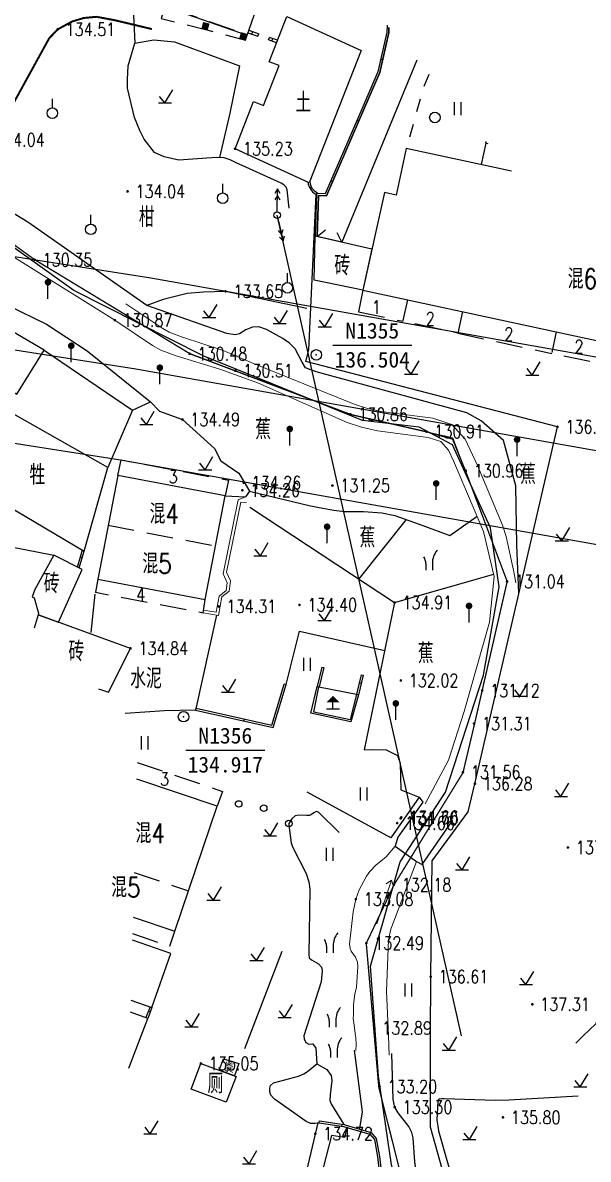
# Model space of a CAD drawing. Extents: x 529262 to 576451, y 2694391 to 2717535.
# Drawn here: x 564149.8 to 564192.7, y 2710493.2 to 2710579.5 of the extents above; entities that cross this region are included whole.
import ezdxf
from ezdxf.enums import TextEntityAlignment as Align
from ezdxf.xclip import XClip

# ---------------------------------------------------------------- set-up
doc = ezdxf.new("R2010")
doc.units = 0
doc.header["$XCLIPFRAME"] = 0
for name, pattern in [('X3', [5, 4, -1]), ('X5', [3, 2, -1]), ('X6', [2, 1, -1])]:
    doc.linetypes.add(name, pattern=pattern)
for name, color, linetype in [('a红线图', 1, 'Continuous'), ('DLDW', 8, 'Continuous'), ('DLSS', 4, 'Continuous'), ('DMTZ', 8, 'Continuous'), ('GCD', 8, 'Continuous'), ('GXYZ', 8, 'Continuous'), ('JMD', 8, 'Continuous'), ('KZD', 8, 'Continuous'), ('PP-COM', 7, 'Continuous'), ('RD-中线', 40, 'Continuous'), ('RD-红线', 7, 'Continuous'), ('ZBTZ', 8, 'Continuous'), ('ZJ', 7, 'Continuous'), ('污水管径标注_W10-', 202, 'Continuous')]:
    doc.layers.add(name, color=color, linetype=linetype)
doc.layers.add('SXSS', color=5, linetype='Continuous', lineweight=0)
doc.styles.add('HZ', font='rs.shx', dxfattribs={"width": 0.8, "bigfont": 'hztxt.shx'})
doc.styles.add('等线体', font='simhei.ttf')
doc.linetypes.add('10421', pattern='A,2,[150,AAA.SHX,S=0.5,R=0,X=0,Y=0.5],1e-11', length=2)
doc.linetypes.add('10422', pattern='A,0.75,[150,AAA.SHX,S=0.5,R=0,X=0,Y=0.5],1.5,[177,AAA.SHX,S=1,R=0,X=0,Y=0.4],0.75', length=3)
doc.linetypes.add('1161', pattern='A,0,[149,AAA.SHX,S=0.15,R=0,X=0,Y=0],-1.6', length=1.6)
doc.linetypes.add('445', pattern='A,8,-0.5,[147,AAA.SHX,S=1,R=0,X=0,Y=0],-1.5', length=10)
doc.linetypes.add('732', pattern='A,9,-0.5,[162,AAA.SHX,S=1,R=0,X=0,Y=0],-0.5', length=10)

# ---------------------------------------------------------------- blocks, each defined once
blk = doc.blocks.new('A$C19FD0107')
at = {"layer": 'RD-中线', "color": 8, "linetype": 'Continuous', "flags": 128}
blk.add_lwpolyline([(-7111.178, 16211.495), (-7085.284, 16206.833), (-7058.569, 16201.098), (-7030.791, 16194.639), (-6901.042, 16173.084), (-6870.569, 16167.452), (-6839.633, 16162.615), (-6768.456, 16149.968, -0.009225), (-6763.026, 16148.899), (-6572.582, 16107.76)], format="xyb", dxfattribs=at)
at = {"layer": 'RD-红线', "color": 8, "linetype": 'Continuous', "flags": 128}
for points in [[(-6984.353, 16194.021), (-6979.385, 16193.195), (-6899.832, 16179.979), (-6869.392, 16174.353), (-6838.48, 16169.52), (-6796.156, 16161.999)], [(-6978.559, 16178.866), (-6902.251, 16166.19), (-6871.746, 16160.551), (-6840.786, 16155.71), (-6800.328, 16148.522)]]:
    blk.add_lwpolyline(points, dxfattribs=at)
blk = doc.blocks.new('GC200')
at = {"linetype": 'Continuous', "const_width": 0.2, "flags": 128}
blk.add_lwpolyline([(-0.1, 0, 1), (0.1, 0, 1)], format="xyb", close=True, dxfattribs=at)
blk = doc.blocks.new('gc246')
at = {"color": 8}
for p, q in [((-0.5, 1), (-0.5, 0)), ((0.5, 1), (0.5, 0))]:
    blk.add_line(p, q, dxfattribs=at)
for centre, radius, start, end in [((-2.94, 0.81), 2.45, 4.3743, 29.0242), ((3.4, 1.11), 2.91, 139.3312, 182.0887)]:
    blk.add_arc(centre, radius, start, end, dxfattribs=at)
blk = doc.blocks.new('gc123')
at = {"color": 8}
for p, q in [((0, 0), (1.2, 2)), ((-1, 0), (1, 0)), ((0, 0), (-0.8, 1))]:
    blk.add_line(p, q, dxfattribs=at)
blk = doc.blocks.new('gc002')
at = {"color": 8, "const_width": 1}
blk.add_lwpolyline([(-0.5, 0), (0.5, 0)], dxfattribs=at)
blk = doc.blocks.new('gc121')
at = {"color": 8}
for p, q in [((-0.5, -1), (-0.5, 1)), ((0.5, -1), (0.5, 1))]:
    blk.add_line(p, q, dxfattribs=at)
blk = doc.blocks.new('gc122')
at = {"color": 8}
blk.add_circle((0, 0), 0.8, dxfattribs=at)
blk = doc.blocks.new('gc086')
at = {"color": 8}
for p, q in [((0, 0), (7, 0)), ((7, 0), (6.18, 0.57)), ((7, 0), (6.18, -0.57))]:
    blk.add_line(p, q, dxfattribs=at)
blk = doc.blocks.new('gc013a')
at = {"linetype": 'Continuous'}
blk.add_line((0.5, 0), (4, 0), dxfattribs=at)
at = {"linetype": 'Continuous', "flags": 128}
for points in [[(2.31, -0.4), (3, 0), (2.31, 0.4)], [(3.31, -0.4), (4, 0), (3.31, 0.4)]]:
    blk.add_lwpolyline(points, dxfattribs=at)
blk = doc.blocks.new('gc170')
at = {"color": 8, "linetype": 'Continuous'}
blk.add_circle((0, 0), 0.5, dxfattribs=at)
blk = doc.blocks.new('gc165')
at = {"color": 8}
blk.add_line((0, 0), (0, 2), dxfattribs=at)
at = {"color": 8, "const_width": 0.5}
blk.add_lwpolyline([(-0.25, 2.5, 1), (0.25, 2.5, 1)], format="xyb", close=True, dxfattribs=at)
blk = doc.blocks.new('gc125')
at = {"color": 8}
blk.add_line((0, 0.8), (0, 2.2), dxfattribs=at)
blk.add_circle((0, 0), 0.8, dxfattribs=at)
blk = doc.blocks.new('gc025')
for p, q in [((-1, 0), (1, 0)), ((0, 0), (0, 1.04))]:
    blk.add_line(p, q)
blk.add_solid([(0, 2), (1, 1), (-1, 1)])
blk = doc.blocks.new('gc117')
at = {"color": 8}
blk.add_circle((0, 0), 0.8, dxfattribs=at)
blk.add_point((0, 0), dxfattribs=at)

msp = doc.modelspace()

# ---------------------------------------------------------------- hatches: boundary and pattern name
at = {"layer": 'DLDW', "linetype": 'Continuous'}
h = msp.add_hatch(dxfattribs=at)
h.set_pattern_fill('1061', color=256, scale=0.5, style=0)
h.set_pattern_definition([(0, (114.99765, 2.56804), (0.5, 0.5), [0, -1]), (0, (115.49765, 3.06804), (0.5, 0.5), [0, -1])])
h.paths.add_polyline_path([(564164.7, 2710499.964), (564165.02, 2710500.824), (564166.196, 2710500.477), (564165.847, 2710499.538)])

# ---------------------------------------------------------------- linework, layer by layer
at = {"layer": 'a红线图', "color": 8, "lineweight": 0}
msp.add_lwpolyline([(564099.605, 2710623.995), (564108.781, 2710598.575), (564114.403, 2710593.536), (564118.826, 2710589.572), (564119.764, 2710583.576), (564122.309, 2710579.625), (564127.415, 2710577.702), (564133.661, 2710573.861), (564150.68, 2710561.504), (564162.472, 2710554.357), (564174.675, 2710549.741), (564182.417, 2710547.975), (564186.55, 2710537.069), (564183.198, 2710522.558), (564177.972, 2710514.055), (564175.857, 2710509.606), (564176.809, 2710498.669), (564180.652, 2710483.38)], dxfattribs=at)
msp.add_lwpolyline([(564099.605, 2710623.995), (564108.781, 2710598.575), (564114.403, 2710593.536), (564118.826, 2710589.572), (564119.764, 2710583.576), (564122.309, 2710579.625), (564127.415, 2710577.702), (564133.661, 2710573.861), (564150.68, 2710561.504), (564162.472, 2710554.357), (564174.675, 2710549.741), (564182.417, 2710547.975), (564186.55, 2710537.069), (564183.198, 2710522.558), (564177.972, 2710514.055), (564175.857, 2710509.606), (564176.809, 2710498.669), (564180.652, 2710483.38)], dxfattribs=at)
at = {"layer": 'DLDW', "linetype": 'Continuous', "flags": 128}
for points, elevation in [([(564146.945, 2710550.983), (564144.785, 2710545.081), (564154.447, 2710539.381), (564156.25, 2710545.728)], -529.15), ([(564172.258, 2710529.071), (564175.114, 2710528.511), (564174.629, 2710526.559), (564171.866, 2710527.148)], 134.846)]:
    msp.add_lwpolyline(points, close=True, dxfattribs=dict(at, elevation=elevation))
at = {"layer": 'DLDW', "linetype": 'Continuous'}
msp.add_lwpolyline([(564163.308, 2710500.481), (564165.976, 2710499.49), (564165.236, 2710497.541), (564162.568, 2710498.532)], close=True, dxfattribs=at)
at = {"layer": 'DLDW', "linetype": 'Continuous', "flags": 128}
msp.add_lwpolyline([(564164.7, 2710499.964), (564165.02, 2710500.824), (564166.196, 2710500.477), (564165.847, 2710499.538)], close=True, dxfattribs=at)
at = {"layer": 'DLSS', "linetype": 'X3', "const_width": 0.15}
msp.add_lwpolyline([(564147.088, 2710570.587), (564148.296, 2710572.097), (564148.829, 2710572.903), (564151.796, 2710578.302), (564152.441, 2710578.976), (564153.52, 2710579.568), (564154.419, 2710579.841), (564155.389, 2710579.931), (564156.801, 2710579.667), (564159.593, 2710578.999)], dxfattribs=at)
at = {"layer": 'DLSS', "linetype": 'X6', "elevation": -525.17, "flags": 128}
for points in [[(564180.615, 2710575.562), (564180.177, 2710574.508), (564178.896, 2710569.941)], [(564184.919, 2710570.332), (564184.951, 2710570.475)]]:
    msp.add_lwpolyline(points, dxfattribs=at)
at = {"layer": 'DMTZ', "linetype": '10421', "flags": 128}
for points in [[(564169.998, 2710565.398), (564169.845, 2710566.797), (564169.789, 2710567.006), (564169.612, 2710567.183), (564169.395, 2710567.291), (564165.93, 2710568.872), (564165.538, 2710569.063), (564165.076, 2710569.225), (564164.476, 2710569.257), (564161.631, 2710569.043), (564160.524, 2710569.299), (564159.8, 2710569.622), (564159.009, 2710570.646), (564158.671, 2710571.302), (564158.26, 2710572.298), (564157.748, 2710574.518), (564157.748, 2710575.178), (564157.78, 2710576.206), (564158.289, 2710577.919)], [(564141.023, 2710563.457), (564143.114, 2710560.954), (564145.738, 2710559.436), (564151.597, 2710556.599), (564154.686, 2710554.588), (564159.485, 2710550.693)], [(564187.446, 2710536.179), (564187.292, 2710539.855), (564187.213, 2710544.318), (564186.276, 2710547.778), (564184.576, 2710549.252), (564183.498, 2710549.861), (564172.051, 2710552.982), (564171.246, 2710553.29)], [(564158.122, 2710550.082), (564159.485, 2710550.693)], [(564166.99, 2710543.933), (564171.624, 2710542.813), (564172.561, 2710542.634), (564173.397, 2710542.481), (564174.214, 2710542.39), (564175.651, 2710542.376), (564177.047, 2710542.288), (564178.034, 2710542.086), (564179.872, 2710541.431), (564182.197, 2710540.57)], [(564173.789, 2710518.022), (564172.255, 2710519.524), (564172.164, 2710519.573), (564172.055, 2710519.6), (564171.878, 2710519.519), (564171.713, 2710519.371), (564171.561, 2710519.312), (564171.347, 2710519.295)], [(564180.366, 2710490.346), (564179.786, 2710491.854), (564179.638, 2710492.328), (564179.539, 2710493.005), (564179.406, 2710494.831), (564179.324, 2710495.244), (564179.076, 2710495.699), (564178.283, 2710496.731), (564178.019, 2710497.164), (564177.91, 2710497.756), (564177.793, 2710501.233)], [(564172.291, 2710495.987), (564171.958, 2710495.93), (564171.636, 2710495.929), (564171.292, 2710496.082), (564168.889, 2710497.763), (564168.615, 2710498.076), (564168.537, 2710498.324), (564168.53, 2710498.604), (564168.595, 2710498.815), (564168.809, 2710499.006), (564170.714, 2710499.523), (564171.131, 2710499.695), (564171.388, 2710499.864), (564172.097, 2710500.448)], [(564172.097, 2710500.448), (564172.859, 2710500.033), (564173.186, 2710499.58), (564173.255, 2710499.191), (564173.106, 2710498.113), (564173.101, 2710497.67), (564173.218, 2710497.37), (564174.151, 2710495.837)], [(564191.942, 2710497.999), (564186.679, 2710497.708), (564185.629, 2710497.666), (564181.777, 2710497.809), (564181.601, 2710497.793), (564181.376, 2710497.773), (564181.321, 2710497.685), (564181.289, 2710497.595)]]:
    msp.add_lwpolyline(points, dxfattribs=at)
at = {"layer": 'DMTZ', "linetype": '10421'}
for points in [[(564159.212, 2710558.015), (564150.18, 2710564.343), (564144.442, 2710567.836)], [(564171.336, 2710557.788), (564165.182, 2710559.088), (564163.497, 2710559.017), (564162.258, 2710558.918), (564160.442, 2710558.477), (564159.212, 2710558.015)], [(564171.246, 2710553.29), (564170.983, 2710553.715), (564170.473, 2710554.717), (564170.029, 2710555.152), (564169.514, 2710555.507), (564168.276, 2710556.197), (564167.699, 2710556.396), (564167.226, 2710556.369), (564166.725, 2710556.161), (564166.23, 2710555.857), (564165.901, 2710555.786), (564165.284, 2710555.902), (564159.212, 2710558.015)], [(564175.693, 2710524.294), (564176.328, 2710524.316), (564177.36, 2710524.282), (564178.218, 2710523.86), (564178.431, 2710523.273), (564178.489, 2710521.257)], [(564171.347, 2710519.295), (564170.736, 2710519.336), (564170.464, 2710519.278), (564170.215, 2710519.054), (564169.976, 2710518.702), (564169.969, 2710518.564), (564170.168, 2710517.241), (564170.272, 2710516.935), (564171.295, 2710514.889), (564171.508, 2710514.267), (564171.571, 2710513.721), (564171.493, 2710508.759), (564171.519, 2710508.507), (564171.694, 2710508.354), (564172.236, 2710508.036), (564172.459, 2710507.784), (564172.502, 2710507.511), (564172.434, 2710506.674), (564171.116, 2710502.591), (564171.116, 2710502.591), (564171.116, 2710502.591)], [(564195.652, 2710506.983), (564194.215, 2710506.825), (564193.267, 2710503.502), (564192.328, 2710502.568)], [(564171.118, 2710502.568), (564171.134, 2710502.364), (564171.283, 2710502.076)], [(564192.328, 2710502.568), (564191.771, 2710502.014)]]:
    msp.add_lwpolyline(points, dxfattribs=at)
at = {"layer": 'DMTZ', "linetype": '10422'}
for points in [[(564180.743, 2710502.568), (564180.749, 2710507.068), (564180.865, 2710515.851), (564183.586, 2710519.594), (564184.105, 2710521.718), (564190.365, 2710548.812), (564171.268, 2710553.772), (564171.495, 2710554.657), (564172.052, 2710566.448)], [(564159.485, 2710550.693), (564160.171, 2710550.007), (564161.907, 2710549.365), (564164.35, 2710547.166), (564164.832, 2710546.218), (564166.192, 2710545.296), (564166.99, 2710543.933), (564166.702, 2710543.494)], [(564169.447, 2710508.984), (564166.995, 2710502.568)], [(564166.995, 2710502.568), (564166.626, 2710501.602)], [(564171.283, 2710502.076), (564171.283, 2710502.076), (564171.509, 2710501.959), (564171.804, 2710501.981), (564172.042, 2710501.649), (564172.097, 2710500.448)], [(564195.917, 2710471.173), (564195.674, 2710470.189), (564190.76, 2710472.22), (564185.544, 2710478.464), (564180.735, 2710495.65), (564180.743, 2710502.568)], [(564181.289, 2710497.595), (564181.202, 2710496.165), (564181.287, 2710495.725), (564181.343, 2710495.362), (564184.251, 2710485.13)]]:
    msp.add_lwpolyline(points, dxfattribs=at)
at = {"layer": 'DMTZ', "linetype": '10422', "flags": 128}
for points in [[(564167.023, 2710542.717), (564178.012, 2710535.47), (564175.693, 2710524.294)], [(564175.259, 2710528.475), (564174.696, 2710526.426), (564171.639, 2710527.083), (564172.131, 2710529.096)], [(564178.489, 2710521.257), (564179.874, 2710520.701), (564177.733, 2710517.603), (564171.38, 2710521.07)], [(564174.948, 2710501.496), (564175.538, 2710496.812), (564175.356, 2710495.554)], [(564172.182, 2710495.968), (564170.246, 2710487.727)], [(564174.376, 2710495.617), (564174.202, 2710494.862), (564173.222, 2710495.019), (564171.811, 2710489.528), (564174.626, 2710487.385), (564176.755, 2710486.982)]]:
    msp.add_lwpolyline(points, dxfattribs=at)
at = {"layer": 'DMTZ', "linetype": '10422', "elevation": 134.371, "flags": 128}
msp.add_lwpolyline([(564179.874, 2710520.701), (564180.16, 2710520.325), (564178.254, 2710517.657), (564178.062, 2710516.979), (564179.668, 2710515.812), (564180.097, 2710515.573), (564182.431, 2710518.949)], dxfattribs=at)
at = {"layer": 'GXYZ', "linetype": 'Continuous'}
msp.add_line((564183.081, 2710502.568), (564169.102, 2710564.872), dxfattribs=at)
at = {"layer": 'GXYZ', "linetype": '732', "flags": 128}
msp.add_lwpolyline([(564190.37, 2710463.143), (564190.386, 2710467.025), (564189.579, 2710469.156), (564186.731, 2710471.163), (564184.456, 2710473.027), (564183.021, 2710476.047), (564179.783, 2710485.702), (564177.782, 2710492.779), (564176.798, 2710499.513), (564176.175, 2710507.868), (564178.439, 2710515.777), (564181.881, 2710521.084), (564184.755, 2710529.967), (564185.933, 2710536.671), (564185.285, 2710541.14), (564182.402, 2710547.432), (564179.873, 2710548.785), (564175.559, 2710549.294), (564163.476, 2710554.198), (564153.663, 2710559.149), (564143.785, 2710566.215), (564141.644, 2710568.445), (564137.564, 2710571.934), (564133.83, 2710574.642), (564129.81, 2710576.899), (564122.388, 2710579.8), (564119.895, 2710582.521), (564119.15, 2710587.419), (564118.187, 2710590.186), (564114.103, 2710593.882), (564110.752, 2710595.123), (564107.191, 2710600.989), (564104.682, 2710610.577), (564101.404, 2710617.513), (564096.096, 2710628.709), (564091.879, 2710636.635), (564089.742, 2710644.659), (564089.613, 2710650.743), (564087.283, 2710661.114), (564087.154, 2710670.756), (564089.808, 2710677.939), (564094.734, 2710685.389), (564098.14, 2710689.247), (564157.276, 2710709.889), (564158.941, 2710722.677), (564170.731, 2710725.876), (564175.463, 2710734.571), (564177.426, 2710742.717), (564180.17, 2710760.422), (564179.078, 2710764.864), (564165.135, 2710778.121), (564158.076, 2710828.047), (564164.727, 2710856.572), (564174.244, 2710890.215), (564177.245, 2710909.001), (564177.375, 2710911.216)], dxfattribs=at)
at = {"layer": 'JMD', "linetype": 'Continuous'}
for p, q in [((564167.176, 2710578.619), (564167.242, 2710578.808)), ((564167.629, 2710578.461), (564167.695, 2710578.65)), ((564168.444, 2710578.176), (564168.51, 2710578.365)), ((564168.69, 2710578.09), (564168.756, 2710578.279)), ((564177.103, 2710576.652, -528.979), (564176.956, 2710576.685, -528.979)), ((564175.288, 2710572.007, -528.979), (564175.151, 2710572.066, -528.979)), ((564171.554, 2710567.394), (564171.575, 2710567.398)), ((564173.305, 2710567.417, -528.979), (564173.167, 2710567.477, -528.979)), ((564171.581, 2710566.923), (564171.712, 2710566.996)), ((564172.133, 2710566.511), (564172.162, 2710566.559)), ((564172.123, 2710563.264), (564172.757, 2710563.752)), ((564174.015, 2710562.832), (564173.647, 2710563.542)), ((564154.299, 2710538.867, -529.717), (564154.155, 2710538.909, -529.717)), ((564172.491, 2710530.566), (564172.636, 2710530.53)), ((564175.329, 2710529.393, 134.846), (564175.475, 2710529.357, 134.846)), ((564175.473, 2710529.981), (564175.619, 2710529.946)), ((564169.778, 2710529.237), (564169.634, 2710529.28)), ((564172.131, 2710529.096), (564172.256, 2710529.065)), ((564175.114, 2710528.511), (564175.259, 2710528.475)), ((564162.907, 2710527.297), (564162.939, 2710527.443)), ((564166.59, 2710526.479), (564166.623, 2710526.625)), ((564159.469, 2710504.399, 135.096), (564159.329, 2710504.452, 135.096)), ((564172.291, 2710495.987), (564172.315, 2710496.135)), ((564173.999, 2710495.71), (564174.023, 2710495.858))]:
    msp.add_line(p, q, dxfattribs=at)
at = {"layer": 'JMD', "linetype": 'Continuous', "flags": 128}
for points in [[(564169.267, 2710585.576), (564163.036, 2710587.753), (564160.58, 2710580.722), (564166.811, 2710578.545)], [(564169.839, 2710579.954), (564175.468, 2710577.362), (564171.534, 2710567.322), (564165.905, 2710569.914), (564167.307, 2710573.492), (564168.052, 2710573.2), (564169.237, 2710576.226), (564168.492, 2710576.518)], [(564175.599, 2710559.186), (564171.899, 2710559.947), (564171.974, 2710563.298), (564176.287, 2710562.313)], [(564154.306, 2710537.983), (564152.147, 2710539.06), (564150.716, 2710536.467), (564150.493, 2710535.899), (564150.653, 2710535.815), (564150.989, 2710534.657), (564150.955, 2710534.533), (564152.495, 2710533.974)]]:
    msp.add_lwpolyline(points, close=True, dxfattribs=at)
at = {"layer": 'JMD', "linetype": 'X5', "flags": 128}
msp.add_lwpolyline([(564160.58, 2710580.722), (564160.291, 2710579.808), (564163.75, 2710578.949), (564166.7, 2710578.154), (564166.811, 2710578.545)], close=True, dxfattribs=at)
at = {"layer": 'JMD', "linetype": 'Continuous', "flags": 128}
for points in [[(564166.874, 2710578.725), (564167.629, 2710578.461)], [(564166.94, 2710578.913), (564167.695, 2710578.65)], [(564169.058, 2710577.962), (564168.444, 2710578.176)], [(564169.131, 2710578.148), (564168.51, 2710578.365)], [(564171.428, 2710567.371), (564171.455, 2710567.22), (564171.517, 2710567.037), (564171.64, 2710566.817), (564171.789, 2710566.641), (564171.936, 2710566.52), (564172.085, 2710566.431)], [(564171.575, 2710567.398), (564171.601, 2710567.258), (564171.655, 2710567.098), (564171.763, 2710566.903), (564171.895, 2710566.749), (564172.023, 2710566.643), (564172.162, 2710566.559)]]:
    msp.add_lwpolyline(points, dxfattribs=at)
for points, elevation in [([(564177.433, 2710579.295), (564177.427, 2710578.757), (564176.745, 2710575.756), (564175.593, 2710573.09), (564172.74, 2710566.49), (564172.088, 2710566.513), (564171.974, 2710563.298)], -528.979), ([(564179.694, 2710576.643), (564174.015, 2710562.832), (564172.123, 2710563.264), (564172.232, 2710566.358), (564172.837, 2710566.336), (564175.731, 2710573.03), (564176.889, 2710575.709), (564177.577, 2710578.739), (564177.581, 2710579.122)], 136.907), ([(564177.581, 2710579.122), (564177.577, 2710578.739), (564176.889, 2710575.709), (564175.731, 2710573.03), (564172.837, 2710566.336), (564172.232, 2710566.358), (564172.123, 2710563.264)], -528.979), ([(564186.882, 2710568.209), (564178.896, 2710569.941), (564178.126, 2710566.394), (564177.23, 2710566.599), (564175.599, 2710559.186), (564198.849, 2710554.17)], -525.322), ([(564153.941, 2710538.165), (564154.313, 2710539.46)], -529.717), ([(564154.078, 2710538.097), (564154.447, 2710539.381)], -529.717), ([(564155.55, 2710528.931), (564156.286, 2710528.667), (564157.967, 2710531.988), (564150.955, 2710534.533), (564150.647, 2710533.514)], 135.303), ([(564158.158, 2710511.592), (564161.33, 2710510.514), (564164.552, 2710520.002), (564158.44, 2710522.072)], -527.467), ([(564157.988, 2710505.285), (564159.594, 2710504.726), (564161.027, 2710508.829), (564158.111, 2710509.849)], 135.096), ([(564158.775, 2710502.568), (564159.283, 2710503.907), (564157.964, 2710504.387)], 135.31), ([(564159.452, 2710504.775), (564159.142, 2710503.959)], 135.096), ([(564159.594, 2710504.726), (564159.283, 2710503.907)], 135.096), ([(564157.849, 2710500.128), (564158.775, 2710502.568)], 135.31)]:
    msp.add_lwpolyline(points, dxfattribs=dict(at, elevation=elevation))
at = {"layer": 'JMD', "linetype": 'X5'}
for points in [[(564185.11, 2710570.289), (564184.919, 2710570.332), (564184.567, 2710568.711)], [(564175.599, 2710559.186), (564175.275, 2710557.543), (564178.646, 2710556.815)]]:
    msp.add_lwpolyline(points, dxfattribs=at)
at = {"layer": 'JMD', "linetype": 'X5', "flags": 128}
for points in [[(564183.155, 2710557.556), (564182.802, 2710555.917), (564178.646, 2710556.815), (564179, 2710558.452)], [(564182.802, 2710555.917), (564189.946, 2710554.374)], [(564194.456, 2710555.117), (564194.102, 2710553.476), (564189.946, 2710554.374), (564190.3, 2710556.014)]]:
    msp.add_lwpolyline(points, dxfattribs=at)
at = {"layer": 'JMD', "linetype": 'Continuous'}
msp.add_lwpolyline([(564146.924, 2710557.263), (564144.848, 2710553.925), (564149.33, 2710551.289), (564151.406, 2710554.627)], close=True, dxfattribs=at)
at = {"layer": 'JMD', "linetype": '445', "flags": 128}
msp.add_lwpolyline([(564151.406, 2710554.627), (564158.122, 2710550.082), (564156.25, 2710545.728)], dxfattribs=at)
at = {"layer": 'JMD', "linetype": 'X5', "flags": 128}
for points, elevation in [([(564157.006, 2710545.114), (564157.248, 2710546.297), (564165.391, 2710544.758), (564165.149, 2710543.575)], -526.236), ([(564156.264, 2710541.332), (564164.419, 2710539.769)], -516.223), ([(564155.476, 2710537.251), (564155.317, 2710536.25), (564163.481, 2710534.699), (564163.64, 2710535.7)], -526.883), ([(564158.249, 2710514.986), (564162.373, 2710513.586)], -513.765), ([(564158.124, 2710510.336), (564160.96, 2710509.372), (564161.33, 2710510.514)], 135.351)]:
    msp.add_lwpolyline(points, dxfattribs=dict(at, elevation=elevation))
at = {"layer": 'JMD', "linetype": 'Continuous', "elevation": -526.236, "flags": 128}
msp.add_lwpolyline([(564157.006, 2710545.114), (564155.476, 2710537.251), (564163.64, 2710535.7), (564165.149, 2710543.575)], close=True, dxfattribs=at)
at = {"layer": 'JMD', "linetype": 'Continuous'}
for points in [[(564172.491, 2710530.566), (564172.131, 2710529.096)], [(564172.636, 2710530.53), (564172.278, 2710529.067)], [(564162.907, 2710527.297), (564168.803, 2710525.987), (564169.778, 2710529.237)], [(564162.939, 2710527.443), (564168.699, 2710526.164), (564169.634, 2710529.28)], [(564172.291, 2710495.987), (564174.119, 2710495.69), (564176.134, 2710495.118), (564176.475, 2710494.717), (564176.708, 2710493.389), (564177.155, 2710489.553), (564177.084, 2710487.507)], [(564172.315, 2710496.135), (564174.151, 2710495.837), (564176.218, 2710495.25), (564176.615, 2710494.783), (564176.856, 2710493.411), (564177.305, 2710489.559), (564177.234, 2710487.502)]]:
    msp.add_lwpolyline(points, dxfattribs=at)
at = {"layer": 'JMD', "linetype": 'Continuous', "elevation": 134.846}
for points in [[(564175.473, 2710529.981), (564175.114, 2710528.511)], [(564175.619, 2710529.946), (564175.259, 2710528.475)]]:
    msp.add_lwpolyline(points, dxfattribs=at)
at = {"layer": 'JMD', "linetype": 'X5', "elevation": -527.467}
msp.add_lwpolyline([(564158.474, 2710523.331), (564164.951, 2710521.137), (564164.552, 2710520.002)], dxfattribs=at)
at = {"layer": 'KZD', "linetype": 'Continuous'}
for p, q in [((564173.314, 2710554.996), (564179.314, 2710554.996)), ((564162.16, 2710524.258), (564168.16, 2710524.258))]:
    msp.add_line(p, q, dxfattribs=at)
at = {"layer": 'SXSS', "color": 8, "linetype": 'Continuous', "flags": 128}
for points, elevation in [([(564182.484, 2710546.222), (564182.106, 2710547.027), (564181.509, 2710547.689), (564180.564, 2710548.007), (564176.715, 2710548.509), (564175.489, 2710548.785), (564174.405, 2710549.137), (564167.668, 2710552.128), (564164.755, 2710553.194), (564161.426, 2710554.197), (564160.276, 2710554.633), (564159.634, 2710554.986), (564156.779, 2710556.904), (564142.744, 2710565.661)], -534.657), ([(564187.206, 2710536.954), (564187.057, 2710537.801), (564186.465, 2710540.472), (564186.205, 2710541.353), (564184.296, 2710545.865), (564183.361, 2710547.86), (564182.353, 2710548.976), (564180.901, 2710549.465), (564176.975, 2710549.977), (564175.883, 2710550.223), (564174.938, 2710550.53), (564167.308, 2710553.615), (564165.01, 2710554.604), (564161.905, 2710555.608), (564160.901, 2710555.988), (564160.409, 2710556.259), (564157.609, 2710558.14)], -534.657), ([(564166.702, 2710543.494), (564166.142, 2710543.27), (564164.999, 2710537.638), (564165.312, 2710536.967), (564165.231, 2710536.382), (564164.695, 2710535.948), (564164.469, 2710534.742), (564163.513, 2710534.901)], 134.307), ([(564166.775, 2710543.056), (564166.33, 2710543.093), (564165.25, 2710537.769), (564165.559, 2710537.107), (564165.454, 2710536.345), (564164.906, 2710535.902), (564164.632, 2710534.492), (564163.479, 2710534.691)], 133.959), ([(564155.319, 2710536.266), (564155.288, 2710536.271)], 134.307)]:
    msp.add_lwpolyline(points, dxfattribs=dict(at, elevation=elevation))
for points in [[(564180.315, 2710520.192), (564182.106, 2710523.495), (564183.288, 2710527.187), (564185.208, 2710533.98), (564185.569, 2710537.444), (564184.747, 2710540.873), (564182.484, 2710546.222)], [(564175.18, 2710508.175), (564175.212, 2710507.846), (564175.119, 2710506.267), (564174.991, 2710505.735), (564174.885, 2710504.97), (564174.885, 2710504.545), (564174.885, 2710504.162), (564174.863, 2710503.928), (564174.915, 2710503.566), (564175.051, 2710502.568)], [(564175.051, 2710502.568), (564175.07, 2710502.43), (564175.097, 2710501.93), (564175.059, 2710501.459)]]:
    msp.add_lwpolyline(points, dxfattribs=at)
at = {"layer": 'SXSS', "color": 8, "linetype": 'Continuous'}
for points in [[(564175.18, 2710508.175), (564175.028, 2710508.542), (564174.718, 2710509.007), (564174.639, 2710509.207), (564174.591, 2710509.534), (564174.875, 2710512.004), (564175.066, 2710512.952), (564175.323, 2710513.655), (564175.868, 2710514.704), (564176.122, 2710515.065), (564176.579, 2710515.536), (564177.364, 2710516.167), (564178.062, 2710516.979)], [(564177.542, 2710502.568), (564177.392, 2710505.981), (564177.536, 2710509.867), (564177.732, 2710510.687), (564179.668, 2710515.812)], [(564177.606, 2710501.12), (564177.542, 2710502.568)]]:
    msp.add_lwpolyline(points, dxfattribs=at)
at = {"layer": 'ZBTZ', "linetype": '1161'}
for points in [[(564142.733, 2710590.627), (564153.233, 2710584.334), (564158.048, 2710583.268), (564158.289, 2710577.919)], [(564143.612, 2710540.09), (564144.53, 2710539.812), (564146.691, 2710540.137), (564152.147, 2710539.06)], [(564155.27, 2710536.108), (564155.195, 2710535.395)], [(564164.501, 2710534.514), (564162.907, 2710527.297)], [(564169.778, 2710529.237), (564170.798, 2710533.301), (564177.254, 2710531.818)], [(564162.907, 2710527.297), (564160.541, 2710527.256), (564157.556, 2710527.056)]]:
    msp.add_lwpolyline(points, dxfattribs=at)
at = {"layer": 'ZBTZ', "linetype": '1161', "flags": 128}
for points, elevation in [([(564158.289, 2710577.919), (564159.727, 2710578.186), (564161.294, 2710578.035), (564166.238, 2710576.197), (564165.514, 2710572.611), (564164.732, 2710569.243)], 134.853), ([(564165.149, 2710543.575), (564166.702, 2710543.494)], 134.346), ([(564182.197, 2710540.57), (564184.261, 2710542.022)], 131.662), ([(564178.012, 2710535.47), (564185.529, 2710537.611)], 134.907), ([(564155.27, 2710536.108), (564154.962, 2710533.2)], 133.959)]:
    msp.add_lwpolyline(points, dxfattribs=dict(at, elevation=elevation))
msp.add_lwpolyline([(564178.893, 2710541.78), (564175.3, 2710537.258)], dxfattribs=at)
at = {"layer": '污水管径标注_W10-', "color": 0, "const_width": 0.1}
msp.add_lwpolyline([(564179.313, 2710488.708), (564176.809, 2710498.669), (564176.42, 2710503.135), (564175.857, 2710509.606), (564177.972, 2710514.055), (564183.198, 2710522.558), (564184.082, 2710526.3), (564186.55, 2710537.069), (564183.395, 2710545.445), (564182.403, 2710547.879), (564180.426, 2710548.429), (564174.675, 2710549.741), (564165.919, 2710553.055), (564162.472, 2710554.357), (564150.68, 2710561.504), (564136.709, 2710571.648)], dxfattribs=at)

# ---------------------------------------------------------------- block references
at = {"layer": 'DLDW', "linetype": 'Continuous', "xscale": 0.5, "yscale": 0.5, "zscale": 0.5}
msp.add_blockref('gc025', (564173.33, 2710527.391), dxfattribs=at)
at = {"layer": 'GCD', "linetype": 'Continuous'}
ref = msp.add_blockref('GC200', (564152.441, 2710578.976, 134.506), dxfattribs=dict(at, xscale=0.5, yscale=0.5))
ref.add_attrib('height', '134.51', dxfattribs={"linetype": 'Continuous', "height": 1, "style": 'HZ', "width": 0.8}).set_placement((564153.041, 2710578.976, 134.506), align=Align.MIDDLE_LEFT)
ref = msp.add_blockref('GC200', (564147.088, 2710570.587, 134.035), dxfattribs=dict(at, xscale=0.5, yscale=0.5))
ref.add_attrib('height', '134.04', dxfattribs={"linetype": 'Continuous', "height": 1, "style": 'HZ', "width": 0.8}).set_placement((564147.688, 2710570.587, 134.035), align=Align.MIDDLE_LEFT)
ref = msp.add_blockref('GC200', (564165.905, 2710569.914, 135.234), dxfattribs=dict(at, xscale=0.5, yscale=0.5))
ref.add_attrib('height', '135.23', dxfattribs={"linetype": 'Continuous', "height": 1, "style": 'HZ', "width": 0.8}).set_placement((564166.505, 2710569.914, 135.234), align=Align.MIDDLE_LEFT)
ref = msp.add_blockref('GC200', (564157.743, 2710566.678, 134.04), dxfattribs=dict(at, xscale=0.5, yscale=0.5))
ref.add_attrib('height', '134.04', dxfattribs={"linetype": 'Continuous', "height": 1, "style": 'HZ', "width": 0.8}).set_placement((564158.343, 2710566.678, 134.04), align=Align.MIDDLE_LEFT)
ref = msp.add_blockref('GC200', (564150.699, 2710561.489, 130.35), dxfattribs=dict(at, xscale=0.5, yscale=0.5, zscale=0.5))
ref.add_attrib('height', '130.35', dxfattribs={"linetype": 'Continuous', "height": 1, "style": 'HZ', "width": 0.8}).set_placement((564151.299, 2710561.489, 130.35), align=Align.MIDDLE_LEFT)
ref = msp.add_blockref('GC200', (564165.182, 2710559.088, 133.647), dxfattribs=dict(at, xscale=0.5, yscale=0.5))
ref.add_attrib('height', '133.65', dxfattribs={"linetype": 'Continuous', "height": 1, "style": 'HZ', "width": 0.8}).set_placement((564165.782, 2710559.088, 133.647), align=Align.MIDDLE_LEFT)
ref = msp.add_blockref('GC200', (564156.779, 2710556.904, 130.869), dxfattribs=dict(at, xscale=0.5, yscale=0.5))
ref.add_attrib('height', '130.87', dxfattribs={"linetype": 'Continuous', "height": 1, "style": 'HZ', "width": 0.8}).set_placement((564157.379, 2710556.904, 130.869), align=Align.MIDDLE_LEFT)
ref = msp.add_blockref('GC200', (564162.454, 2710554.351, 130.48), dxfattribs=dict(at, xscale=0.5, yscale=0.5, zscale=0.5))
ref.add_attrib('height', '130.48', dxfattribs={"linetype": 'Continuous', "height": 1, "style": 'HZ', "width": 0.8}).set_placement((564163.054, 2710554.351, 130.48), align=Align.MIDDLE_LEFT)
ref = msp.add_blockref('GC200', (564165.926, 2710553.065, 130.51), dxfattribs=dict(at, xscale=0.5, yscale=0.5, zscale=0.5))
ref.add_attrib('height', '130.51', dxfattribs={"linetype": 'Continuous', "height": 1, "style": 'HZ', "width": 0.8}).set_placement((564166.526, 2710553.065, 130.51), align=Align.MIDDLE_LEFT)
ref = msp.add_blockref('GC200', (564174.653, 2710549.754, 130.86), dxfattribs=dict(at, xscale=0.5, yscale=0.5, zscale=0.5))
ref.add_attrib('height', '130.86', dxfattribs={"linetype": 'Continuous', "height": 1, "style": 'HZ', "width": 0.8}).set_placement((564175.253, 2710549.754, 130.86), align=Align.MIDDLE_LEFT)
ref = msp.add_blockref('GC200', (564161.907, 2710549.365, 134.488), dxfattribs=dict(at, xscale=0.5, yscale=0.5, zscale=0.5))
ref.add_attrib('height', '134.49', dxfattribs={"linetype": 'Continuous', "height": 1, "style": 'HZ', "width": 0.8}).set_placement((564162.507, 2710549.365, 134.488), align=Align.MIDDLE_LEFT)
ref = msp.add_blockref('GC200', (564190.365, 2710548.812, 136.545), dxfattribs=dict(at, xscale=0.5, yscale=0.5))
ref.add_attrib('height', '136.55', dxfattribs={"linetype": 'Continuous', "height": 1, "style": 'HZ', "width": 0.8}).set_placement((564190.965, 2710548.812, 136.545), align=Align.MIDDLE_LEFT)
ref = msp.add_blockref('GC200', (564180.423, 2710548.447, 130.91), dxfattribs=dict(at, xscale=0.5, yscale=0.5, zscale=0.5))
ref.add_attrib('height', '130.91', dxfattribs={"linetype": 'Continuous', "height": 1, "style": 'HZ', "width": 0.8}).set_placement((564181.023, 2710548.447, 130.91), align=Align.MIDDLE_LEFT)
ref = msp.add_blockref('GC200', (564183.412, 2710545.475, 130.96), dxfattribs=dict(at, xscale=0.5, yscale=0.5, zscale=0.5))
ref.add_attrib('height', '130.96', dxfattribs={"linetype": 'Continuous', "height": 1, "style": 'HZ', "width": 0.8}).set_placement((564184.012, 2710545.475, 130.96), align=Align.MIDDLE_LEFT)
at = {"layer": 'GCD', "color": 3, "linetype": 'Continuous'}
ref = msp.add_blockref('GC200', (564166.554, 2710544.566, 134.259), dxfattribs=dict(at, xscale=0.5, yscale=0.5, zscale=0.5))
ref.add_attrib('height', '134.26', dxfattribs={"linetype": 'Continuous', "height": 1, "style": 'HZ', "width": 0.8}).set_placement((564167.154, 2710544.566, 134.259), align=Align.MIDDLE_LEFT)
ref = msp.add_blockref('GC200', (564166.454, 2710543.996, 134.259), dxfattribs=dict(at, xscale=0.5, yscale=0.5, zscale=0.5))
ref.add_attrib('height', '134.26', dxfattribs={"linetype": 'Continuous', "height": 1, "style": 'HZ', "width": 0.8}).set_placement((564167.054, 2710543.996, 134.259), align=Align.MIDDLE_LEFT)
at = {"layer": 'GCD', "linetype": 'Continuous'}
ref = msp.add_blockref('GC200', (564173.286, 2710544.351, 131.247), dxfattribs=dict(at, xscale=0.5, yscale=0.5))
ref.add_attrib('height', '131.25', dxfattribs={"linetype": 'Continuous', "height": 1, "style": 'HZ', "width": 0.8}).set_placement((564173.886, 2710544.351, 131.247), align=Align.MIDDLE_LEFT)
ref = msp.add_blockref('GC200', (564186.545, 2710537.073, 131.044), dxfattribs=dict(at, xscale=0.5, yscale=0.5, zscale=0.5))
ref.add_attrib('height', '131.04', dxfattribs={"linetype": 'Continuous', "height": 1, "style": 'HZ', "width": 0.8}).set_placement((564187.145, 2710537.073, 131.044), align=Align.MIDDLE_LEFT)
at = {"layer": 'GCD', "color": 3, "linetype": 'Continuous'}
ref = msp.add_blockref('GC200', (564164.654, 2710535.176, 134.308), dxfattribs=dict(at, xscale=0.5, yscale=0.5, zscale=0.5))
ref.add_attrib('height', '134.31', dxfattribs={"linetype": 'Continuous', "height": 1, "style": 'HZ', "width": 0.8}).set_placement((564165.254, 2710535.176, 134.308), align=Align.MIDDLE_LEFT)
at = {"layer": 'GCD', "linetype": 'Continuous'}
ref = msp.add_blockref('GC200', (564170.79, 2710535.291, 134.399), dxfattribs=dict(at, xscale=0.5, yscale=0.5, zscale=0.5))
ref.add_attrib('height', '134.40', dxfattribs={"linetype": 'Continuous', "height": 1, "style": 'HZ', "width": 0.8}).set_placement((564171.39, 2710535.291, 134.399), align=Align.MIDDLE_LEFT)
ref = msp.add_blockref('GC200', (564178.012, 2710535.47, 134.907), dxfattribs=dict(at, xscale=0.5, yscale=0.5))
ref.add_attrib('height', '134.91', dxfattribs={"linetype": 'Continuous', "height": 1, "style": 'HZ', "width": 0.8}).set_placement((564178.612, 2710535.47, 134.907), align=Align.MIDDLE_LEFT)
ref = msp.add_blockref('GC200', (564157.967, 2710531.988, 134.84), dxfattribs=dict(at, xscale=0.5, yscale=0.5))
ref.add_attrib('height', '134.84', dxfattribs={"linetype": 'Continuous', "height": 1, "style": 'HZ', "width": 0.8}).set_placement((564158.567, 2710531.988, 134.84), align=Align.MIDDLE_LEFT)
ref = msp.add_blockref('GC200', (564178.479, 2710529.554, 132.024), dxfattribs=dict(at, xscale=0.5, yscale=0.5, zscale=0.5))
ref.add_attrib('height', '132.02', dxfattribs={"linetype": 'Continuous', "height": 1, "style": 'HZ', "width": 0.8}).set_placement((564179.079, 2710529.554, 132.024), align=Align.MIDDLE_LEFT)
ref = msp.add_blockref('GC200', (564184.652, 2710528.785, 131.124), dxfattribs=dict(at, xscale=0.5, yscale=0.5, zscale=0.5))
ref.add_attrib('height', '131.12', dxfattribs={"linetype": 'Continuous', "height": 1, "style": 'HZ', "width": 0.8}).set_placement((564185.252, 2710528.785, 131.124), align=Align.MIDDLE_LEFT)
ref = msp.add_blockref('GC200', (564184.037, 2710526.28, 131.31), dxfattribs=dict(at, xscale=0.5, yscale=0.5, zscale=0.5))
ref.add_attrib('height', '131.31', dxfattribs={"linetype": 'Continuous', "height": 1, "style": 'HZ', "width": 0.8}).set_placement((564184.637, 2710526.28, 131.31), align=Align.MIDDLE_LEFT)
ref = msp.add_blockref('GC200', (564183.191, 2710522.588, 131.56), dxfattribs=dict(at, xscale=0.5, yscale=0.5, zscale=0.5))
ref.add_attrib('height', '131.56', dxfattribs={"linetype": 'Continuous', "height": 1, "style": 'HZ', "width": 0.8}).set_placement((564183.791, 2710522.588, 131.56), align=Align.MIDDLE_LEFT)
ref = msp.add_blockref('GC200', (564184.105, 2710521.718, 136.278), dxfattribs=dict(at, xscale=0.5, yscale=0.5))
ref.add_attrib('height', '136.28', dxfattribs={"linetype": 'Continuous', "height": 1, "style": 'HZ', "width": 0.8}).set_placement((564184.705, 2710521.718, 136.278), align=Align.MIDDLE_LEFT)
at = {"layer": 'GCD', "color": 3, "linetype": 'Continuous'}
ref = msp.add_blockref('GC200', (564178.2, 2710518.724, 134.658), dxfattribs=dict(at, xscale=0.5, yscale=0.5, zscale=0.5))
ref.add_attrib('height', '134.66', dxfattribs={"linetype": 'Continuous', "height": 1, "style": 'HZ', "width": 0.8}).set_placement((564178.8, 2710518.724, 134.658), align=Align.MIDDLE_LEFT)
ref = msp.add_blockref('GC200', (564178.468, 2710519.082, 131.698), dxfattribs=dict(at, xscale=0.5, yscale=0.5, zscale=0.5))
ref.add_attrib('height', '131.70', dxfattribs={"linetype": 'Continuous', "height": 1, "style": 'HZ', "width": 0.8}).set_placement((564179.068, 2710519.082, 131.698), align=Align.MIDDLE_LEFT)
ref = msp.add_blockref('GC200', (564178.508, 2710519.162, 134.662), dxfattribs=dict(at, xscale=0.5, yscale=0.5, zscale=0.5))
ref.add_attrib('height', '134.66', dxfattribs={"linetype": 'Continuous', "height": 1, "style": 'HZ', "width": 0.8}).set_placement((564179.108, 2710519.162, 134.662), align=Align.MIDDLE_LEFT)
at = {"layer": 'GCD', "linetype": 'Continuous'}
ref = msp.add_blockref('GC200', (564191.161, 2710516.876, 136.999), dxfattribs=dict(at, xscale=0.5, yscale=0.5))
ref.add_attrib('height', '137.00', dxfattribs={"linetype": 'Continuous', "height": 1, "style": 'HZ', "width": 0.8}).set_placement((564191.761, 2710516.876, 136.999), align=Align.MIDDLE_LEFT)
ref = msp.add_blockref('GC200', (564177.946, 2710514.043, 132.18), dxfattribs=dict(at, xscale=0.5, yscale=0.5, zscale=0.5))
ref.add_attrib('height', '132.18', dxfattribs={"linetype": 'Continuous', "height": 1, "style": 'HZ', "width": 0.8}).set_placement((564178.546, 2710514.043, 132.18), align=Align.MIDDLE_LEFT)
ref = msp.add_blockref('GC200', (564175.066, 2710512.952, 133.077), dxfattribs=dict(at, xscale=0.5, yscale=0.5, zscale=0.5))
ref.add_attrib('height', '133.08', dxfattribs={"linetype": 'Continuous', "height": 1, "style": 'HZ', "width": 0.8}).set_placement((564175.666, 2710512.952, 133.077), align=Align.MIDDLE_LEFT)
ref = msp.add_blockref('GC200', (564175.862, 2710509.616, 132.49), dxfattribs=dict(at, xscale=0.5, yscale=0.5, zscale=0.5))
ref.add_attrib('height', '132.49', dxfattribs={"linetype": 'Continuous', "height": 1, "style": 'HZ', "width": 0.8}).set_placement((564176.462, 2710509.616, 132.49), align=Align.MIDDLE_LEFT)
ref = msp.add_blockref('GC200', (564180.749, 2710507.068, 136.607), dxfattribs=dict(at, xscale=0.5, yscale=0.5, zscale=0.5))
ref.add_attrib('height', '136.61', dxfattribs={"linetype": 'Continuous', "height": 1, "style": 'HZ', "width": 0.8}).set_placement((564181.349, 2710507.068, 136.607), align=Align.MIDDLE_LEFT)
ref = msp.add_blockref('GC200', (564188.455, 2710504.97, 137.305), dxfattribs=dict(at, xscale=0.5, yscale=0.5))
ref.add_attrib('height', '137.31', dxfattribs={"linetype": 'Continuous', "height": 1, "style": 'HZ', "width": 0.8}).set_placement((564189.055, 2710504.97, 137.305), align=Align.MIDDLE_LEFT)
ref = msp.add_blockref('GC200', (564176.471, 2710503.17, 132.89), dxfattribs=dict(at, xscale=0.5, yscale=0.5, zscale=0.5))
ref.add_attrib('height', '132.89', dxfattribs={"linetype": 'Continuous', "height": 1, "style": 'HZ', "width": 0.8}).set_placement((564177.071, 2710503.17, 132.89), align=Align.MIDDLE_LEFT)
ref = msp.add_blockref('GC200', (564163.308, 2710500.481, 135.052), dxfattribs=dict(at, xscale=0.5, yscale=0.5))
ref.add_attrib('height', '135.05', dxfattribs={"linetype": 'Continuous', "height": 1, "style": 'HZ', "width": 0.8}).set_placement((564163.908, 2710500.481, 135.052), align=Align.MIDDLE_LEFT)
ref = msp.add_blockref('GC200', (564176.866, 2710498.726, 133.2), dxfattribs=dict(at, xscale=0.5, yscale=0.5, zscale=0.5))
ref.add_attrib('height', '133.20', dxfattribs={"linetype": 'Continuous', "height": 1, "style": 'HZ', "width": 0.8}).set_placement((564177.466, 2710498.726, 133.2), align=Align.MIDDLE_LEFT)
ref = msp.add_blockref('GC200', (564178.019, 2710497.164, 133.298), dxfattribs=dict(at, xscale=0.5, yscale=0.5, zscale=0.5))
ref.add_attrib('height', '133.30', dxfattribs={"linetype": 'Continuous', "height": 1, "style": 'HZ', "width": 0.8}).set_placement((564178.619, 2710497.164, 133.298), align=Align.MIDDLE_LEFT)
ref = msp.add_blockref('GC200', (564186.227, 2710496.387, 135.797), dxfattribs=dict(at, xscale=0.5, yscale=0.5, zscale=0.5))
ref.add_attrib('height', '135.80', dxfattribs={"linetype": 'Continuous', "height": 1, "style": 'HZ', "width": 0.8}).set_placement((564186.827, 2710496.387, 135.797), align=Align.MIDDLE_LEFT)
ref = msp.add_blockref('GC200', (564171.989, 2710495.147, 134.715), dxfattribs=dict(at, xscale=0.5, yscale=0.5))
ref.add_attrib('height', '134.72', dxfattribs={"linetype": 'Continuous', "height": 1, "style": 'HZ', "width": 0.8}).set_placement((564172.589, 2710495.147, 134.715), align=Align.MIDDLE_LEFT)
at = {"layer": 'GXYZ', "linetype": 'Continuous'}
for xscale, yscale, zscale, rotation in [(0.5000000001783824, 0.5000000001783824, 0.5000000001783824, 89.45441569439207), (0.5000000001678809, 0.5000000001678809, 0.5000000001678809, 282.6458559932721)]:
    msp.add_blockref('gc013a', (564169.102, 2710564.872), dxfattribs=dict(at, xscale=xscale, yscale=yscale, zscale=zscale, rotation=rotation))
at = {"layer": 'GXYZ', "linetype": 'Continuous', "xscale": 0.5, "yscale": 0.5, "zscale": 0.5}
msp.add_blockref('gc170', (564169.102, 2710564.872), dxfattribs=at)
at = {"layer": 'JMD', "linetype": 'Continuous'}
for name, p, xscale, yscale, zscale, rotation in [('gc002', (564163.656, 2710579.232, -1057.534), 0.4999999999986896, 0.4999999999986896, 0.4999999999986896, 345.5428269200133), ('gc002', (564166.523, 2710578.461, -1057.534), 0.5000000000704172, 0.5000000000704172, 0.5000000000704172, 344.9403995850569), ('gc170', (564166.177, 2710520.18), 0.4999999999774256, 0.4999999999774256, 0.4999999999774256, 358.4913356520271), ('gc170', (564168.074, 2710519.86), 0.5000000000545435, 0.5000000000545435, 0.5000000000545435, 331.9917979580443), ('gc170', (564169.976, 2710518.702), 0.4999999999354564, 0.4999999999354564, 0.4999999999354564, 323.9708850657277)]:
    msp.add_blockref(name, p, dxfattribs=dict(at, xscale=xscale, yscale=yscale, zscale=zscale, rotation=rotation))
at = {"layer": 'KZD', "linetype": 'Continuous', "xscale": 0.5, "yscale": 0.5, "zscale": 0.5}
for p in [(564172.064, 2710554.267, 136.504), (564161.995, 2710526.802, 134.917)]:
    msp.add_blockref('gc117', p, dxfattribs=at)
at = {"layer": 'PP-COM'}
ref = msp.add_blockref('A$C19FD0107', (570997.993, 2694390.603), dxfattribs=at)
XClip(ref).set_block_clipping_path([(-9366.4383134884, 14428.6043910822), (-3328.4480743363, 17452.7484863754)])
at = {"layer": 'SXSS', "color": 8, "linetype": 'Continuous', "xscale": 0.4999999999111989, "yscale": 0.4999999999111989, "zscale": 0.4999999999111989, "rotation": 71.6441780824073}
msp.add_blockref('gc086', (564176.67, 2710511.084), dxfattribs=at)
at = {"layer": 'ZBTZ', "linetype": 'Continuous', "xscale": 0.5, "yscale": 0.5}
for name, p in [('gc123', (564160.579, 2710573.391)), ('gc125', (564152.037, 2710572.616)), ('gc121', (564182.802, 2710572.961)), ('gc125', (564164.965, 2710566.158)), ('gc125', (564154.953, 2710563.797)), ('gc125', (564169.876, 2710559.359)), ('gc165', (564151.706, 2710558.531)), ('gc123', (564163.934, 2710557.101)), ('gc123', (564169.285, 2710556.641)), ('gc123', (564172.719, 2710556.406)), ('gc165', (564153.471, 2710553.71)), ('gc165', (564160.195, 2710552.046)), ('gc123', (564179.27, 2710552.816)), ('gc123', (564188.454, 2710552.736)), ('gc123', (564159.172, 2710548.985)), ('gc165', (564170.052, 2710547.395)), ('gc165', (564187.302, 2710546.588)), ('gc123', (564163.627, 2710545.544)), ('gc165', (564181.161, 2710543.259)), ('gc165', (564172.886, 2710539.972)), ('gc123', (564190.702, 2710540.156)), ('gc123', (564167.82, 2710539.024)), ('gc246', (564180.634, 2710537.935)), ('gc165', (564183.655, 2710533.965)), ('gc123', (564172.685, 2710534.115)), ('gc121', (564171.369, 2710530.776)), ('gc123', (564165.366, 2710528.661)), ('gc123', (564187.518, 2710528.35)), ('gc165', (564178.1, 2710526.56)), ('gc121', (564159.052, 2710524.825)), ('gc123', (564190.63, 2710520.753)), ('gc121', (564175.671, 2710520.936)), ('gc123', (564168.555, 2710517.751)), ('gc121', (564173.092, 2710516.352)), ('gc123', (564183.124, 2710515.17)), ('gc123', (564164.266, 2710512.881)), ('gc246', (564173.097, 2710508.885)), ('gc123', (564167.526, 2710508.291)), ('gc123', (564187.976, 2710506.468)), ('gc121', (564179.055, 2710506.057)), ('gc123', (564169.663, 2710503.965)), ('gc246', (564173.3, 2710503.23)), ('gc123', (564162.596, 2710503.272)), ('gc246', (564173.401, 2710500.935)), ('gc123', (564182.126, 2710501.497)), ('gc123', (564192.099, 2710498.699)), ('gc123', (564159.47, 2710495.136)), ('gc123', (564183.681, 2710494.699)), ('gc123', (564166.964, 2710492.869))]:
    msp.add_blockref(name, p, dxfattribs=at)
at = {"layer": 'ZBTZ', "linetype": 'Continuous', "xscale": 0.5, "yscale": 0.5, "zscale": 0.5}
msp.add_blockref('gc122', (564181.065, 2710572.287), dxfattribs=at)

# ---------------------------------------------------------------- texts
at = {"layer": 'DLDW', "linetype": 'Continuous', "style": 'HZ', "width": 0.8}
for s, p in [('牲', (564150.902, 2710545.237)), ('厕', (564164.409, 2710498.996))]:
    msp.add_text(s, height=1.5, dxfattribs=at).set_placement(p, align=Align.MIDDLE)
at = {"layer": 'JMD', "linetype": 'Continuous', "style": 'HZ', "width": 0.8}
for s, p in [('土', (564171.682, 2710573.42)), ('砖', (564174.637, 2710561.052)), ('混6', (564193.369, 2710560.044)), ('混4', (564161.644, 2710542.205)), ('混5', (564161.096, 2710538.42)), ('砖', (564152.582, 2710536.915)), ('砖', (564154.457, 2710531.761)), ('混4', (564160.575, 2710517.959)), ('混5', (564158.727, 2710513.85))]:
    msp.add_text(s, height=1.5, dxfattribs=at).set_placement(p, align=Align.MIDDLE_RIGHT)
at = {"layer": 'KZD', "linetype": 'Continuous', "style": '等线体'}
for s, p in [('N1355', (564176.314, 2710556.096)), ('136.504', (564176.314, 2710553.896)), ('N1356', (564165.16, 2710525.358)), ('134.917', (564165.16, 2710523.158))]:
    msp.add_text(s, height=1.2, dxfattribs=at).set_placement(p, align=Align.MIDDLE)
at = {"layer": 'ZJ', "color": 8, "linetype": 'Continuous', "style": 'HZ', "width": 0.8}
for s, height, p in [('柑', 1.5, (564159.199, 2710564.795)), ('1 ', 1, (564176.888, 2710557.887)), ('2 ', 1, (564180.989, 2710557.009)), ('2', 1, (564186.672, 2710555.838)), ('2', 1, (564192.003, 2710554.901)), ('蕉', 1.5, (564168.028, 2710548.691)), ('蕉', 1.5, (564188.128, 2710545.289)), ('3', 1, (564161.205, 2710545.021)), ('蕉', 1.5, (564175.942, 2710540.477)), ('4', 1, (564158.743, 2710536.077)), ('蕉', 1.5, (564180.37, 2710531.689)), ('水泥', 1.5, (564159.141, 2710529.782)), ('3', 1, (564160.554, 2710522.07)), ('粪', 0.8, (564165.437, 2710500.201))]:
    msp.add_text(s, height=height, dxfattribs=at).set_placement(p, align=Align.MIDDLE)

doc.saveas('drawing.dxf')
